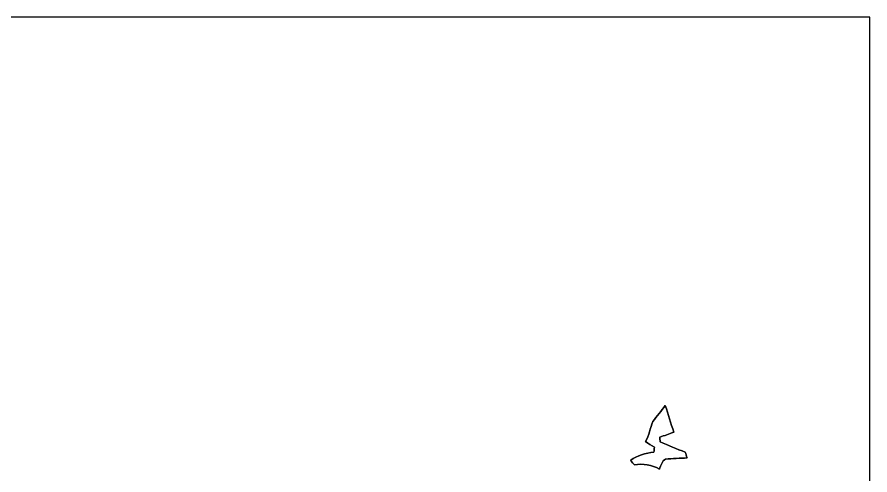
# Model space of a CAD drawing. Header units: centimetres. Extents: x -16.8 to 16.8, y -16.7 to 16.7.
# Drawn here: x -5.57 to 16.77, y 4.67 to 16.67 of the extents above; entities that cross this region are included whole.
import ezdxf

# ---------------------------------------------------------------- set-up
doc = ezdxf.new("R2010")
doc.units = ezdxf.units.CM
doc.header["$MEASUREMENT"] = 0
doc.layers.add('Layer 1', color=7, linetype='Continuous')

msp = doc.modelspace()

# ---------------------------------------------------------------- linework, layer by layer
at = {"layer": 'Layer 1', "color": 7}
for points, knots in [([(-16.77458, 16.66875), (-16.77458, 16.66875), (16.77458, 16.66875), (16.77458, 16.66875), (16.77458, 16.66875), (16.77458, 16.66875), (16.77458, -16.66875), (16.77458, -16.66875), (16.77458, -16.66875), (16.77458, -16.66875), (-16.77458, -16.66875), (-16.77458, -16.66875), (-16.77458, -16.66875), (-16.77458, -16.66875), (-16.77458, 16.66875), (-16.77458, 16.66875), (-16.77458, 16.66875), (-16.77458, 16.66875), (-16.77458, 16.66875), (-16.77458, 16.66875)], [0, 0, 0, 0, 0.16666667, 0.16666667, 0.16666667, 0.16666667, 0.33333333, 0.33333333, 0.33333333, 0.33333333, 0.5, 0.5, 0.5, 0.5, 0.66666667, 0.66666667, 0.66666667, 0.66666667, 1, 1, 1, 1]), ([(11.08569, 6.06601), (11.19717, 6.20501), (11.31358, 6.34118), (11.41377, 6.4897), (11.41377, 6.4897), (11.48962, 6.25651), (11.563, 6.02262), (11.63391, 5.78767), (11.63391, 5.78767), (11.51396, 5.7404), (11.3919, 5.69948), (11.26984, 5.65856), (11.26984, 5.65856), (11.27231, 5.61763), (11.27478, 5.57706), (11.27795, 5.53579), (11.27795, 5.53579), (11.49703, 5.44442), (11.70975, 5.33682), (11.938, 5.26768), (11.938, 5.26768), (11.95317, 5.21617), (11.96869, 5.16467), (11.98492, 5.11281), (11.98492, 5.11281), (11.79654, 5.10928), (11.60886, 5.09905), (11.42259, 5.08176), (11.42259, 5.08176), (11.32346, 5.03484), (11.30582, 4.91102), (11.2582, 4.82247), (11.2582, 4.82247), (11.05747, 4.93042), (10.83134, 4.97276), (10.60521, 4.93219), (10.60521, 4.93219), (10.57204, 4.96958), (10.53888, 5.00733), (10.50678, 5.04472), (10.50678, 5.04472), (10.67717, 5.19007), (10.90013, 5.23558), (11.11673, 5.26274), (11.11673, 5.26274), (11.12026, 5.30719), (11.12379, 5.35199), (11.12767, 5.39644), (11.12767, 5.39644), (11.05006, 5.44266), (10.97421, 5.49028), (10.89977, 5.53967), (10.89977, 5.53967), (10.98973, 5.70548), (11.01513, 5.89351), (11.08569, 6.06601)], [0, 0, 0, 0, 0.06666667, 0.06666667, 0.06666667, 0.06666667, 0.13333333, 0.13333333, 0.13333333, 0.13333333, 0.2, 0.2, 0.2, 0.2, 0.26666667, 0.26666667, 0.26666667, 0.26666667, 0.33333333, 0.33333333, 0.33333333, 0.33333333, 0.4, 0.4, 0.4, 0.4, 0.46666667, 0.46666667, 0.46666667, 0.46666667, 0.53333333, 0.53333333, 0.53333333, 0.53333333, 0.6, 0.6, 0.6, 0.6, 0.66666667, 0.66666667, 0.66666667, 0.66666667, 0.73333333, 0.73333333, 0.73333333, 0.73333333, 0.8, 0.8, 0.8, 0.8, 0.86666667, 0.86666667, 0.86666667, 0.86666667, 1, 1, 1, 1])]:
    msp.add_open_spline(points, degree=3, knots=knots, dxfattribs=at)
at = {"layer": 'Layer 1', "color": 251}
msp.add_open_spline([(11.08569, 6.06601), (11.01513, 5.89351), (10.98973, 5.70548), (10.89977, 5.53967), (10.89977, 5.53967), (10.97421, 5.49028), (11.05006, 5.44266), (11.12767, 5.39644), (11.12767, 5.39644), (11.12379, 5.35199), (11.12026, 5.30719), (11.11673, 5.26274), (11.11673, 5.26274), (10.90013, 5.23558), (10.67717, 5.19007), (10.50678, 5.04472), (10.50678, 5.04472), (10.53888, 5.00733), (10.57204, 4.96958), (10.60521, 4.93219), (10.60521, 4.93219), (10.83134, 4.97276), (11.05747, 4.93042), (11.2582, 4.82247), (11.2582, 4.82247), (11.30582, 4.91102), (11.32346, 5.03484), (11.42259, 5.08176), (11.42259, 5.08176), (11.60886, 5.09905), (11.79654, 5.10928), (11.98492, 5.11281), (11.98492, 5.11281), (11.96869, 5.16467), (11.95317, 5.21617), (11.938, 5.26768), (11.938, 5.26768), (11.70975, 5.33682), (11.49703, 5.44442), (11.27795, 5.53579), (11.27795, 5.53579), (11.27478, 5.57706), (11.27231, 5.61763), (11.26984, 5.65856), (11.26984, 5.65856), (11.3919, 5.69948), (11.51396, 5.7404), (11.63391, 5.78767), (11.63391, 5.78767), (11.563, 6.02262), (11.48962, 6.25651), (11.41377, 6.4897), (11.41377, 6.4897), (11.31358, 6.34118), (11.19717, 6.20501), (11.08569, 6.06601), (11.08569, 6.06601), (11.08569, 6.06601), (11.08569, 6.06601), (11.08569, 6.06601)], degree=3, knots=[0, 0, 0, 0, 0.0625, 0.0625, 0.0625, 0.0625, 0.125, 0.125, 0.125, 0.125, 0.1875, 0.1875, 0.1875, 0.1875, 0.25, 0.25, 0.25, 0.25, 0.3125, 0.3125, 0.3125, 0.3125, 0.375, 0.375, 0.375, 0.375, 0.4375, 0.4375, 0.4375, 0.4375, 0.5, 0.5, 0.5, 0.5, 0.5625, 0.5625, 0.5625, 0.5625, 0.625, 0.625, 0.625, 0.625, 0.6875, 0.6875, 0.6875, 0.6875, 0.75, 0.75, 0.75, 0.75, 0.8125, 0.8125, 0.8125, 0.8125, 0.875, 0.875, 0.875, 0.875, 1, 1, 1, 1], dxfattribs=at)

doc.saveas('drawing.dxf')
